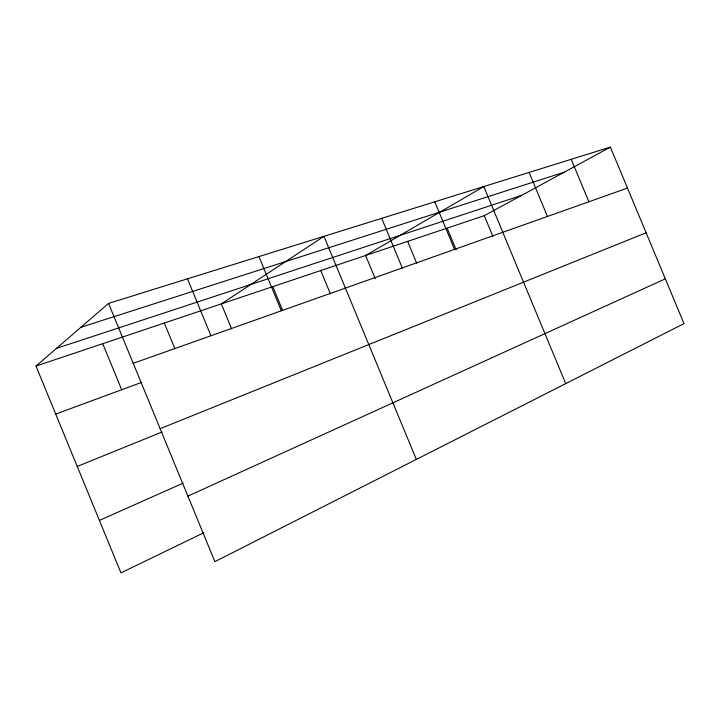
<?xml version="1.0" encoding="UTF-8"?>
<svg xmlns="http://www.w3.org/2000/svg" width="720" height="720" viewBox="0 0 720 720"><rect width="100%" height="100%" fill="white"/><g stroke="black" fill="none" stroke-linecap="round" stroke-linejoin="round"><path stroke-width="1.08" d="M203.58 532.863L120.96 572.886L36 366.075L108.558 303.408L610.38 147.114L684 323.604L214.884 561.654L108.558 303.408M36 366.075L484.272 215.676L610.38 147.114M187.902 496.116L665.325 278.847M99.405 520.425L183.123 483.165M77.229 466.434L162.054 432.009M160.137 428.688L646.11 232.767M55.719 414.072L141.633 382.401M133.227 363.321L627.471 188.082M56.52 348.354L521.622 195.372M80.919 327.276L564.264 172.188M571.212 159.309L588.897 201.762M529.128 172.422L547.452 216.45M565.722 383.625L483.786 186.543L365.616 255.483L375.264 278.757M484.272 215.676L492.84 236.277M447.138 228.132L456.129 249.795M434.799 201.798L454.554 249.39M407.655 241.38L416.673 263.106M381.699 218.331L402.264 267.93M416.34 459.423L323.964 236.322L221.337 303.894L231.633 328.851M320.751 270.54L330.453 293.985M272.772 286.641L282.546 310.293M258.939 256.572L281.349 310.797M187.47 278.829L210.96 335.754M164.313 323.028L174.924 348.768M102.726 343.692L121.689 389.754"/></g></svg>
